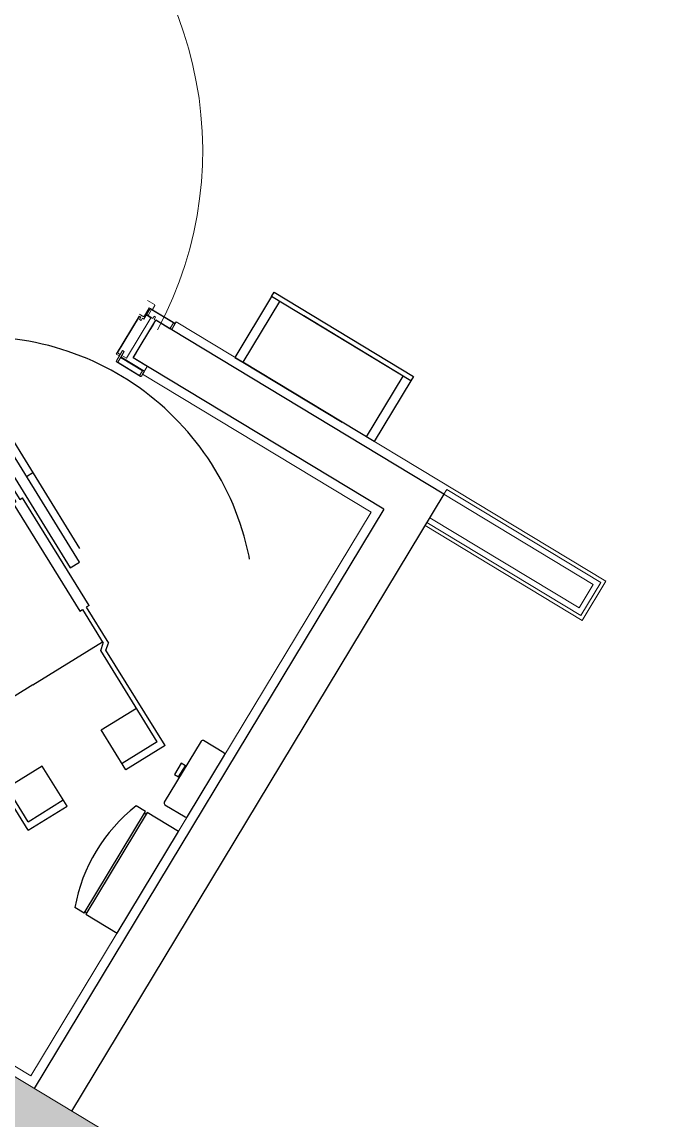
# Model space of a CAD drawing. Header units: centimetres. Extents: x 139057 to 200038, y 34824 to 80516.
# Drawn here: x 164718.3 to 164892.5, y 55783.4 to 56083.5 of the extents above; entities that cross this region are included whole.
import ezdxf

# ---------------------------------------------------------------- set-up
doc = ezdxf.new("R2010")
doc.units = ezdxf.units.CM
doc.header["$LTSCALE"] = 100
doc.linetypes.add('AWP0ALEVP1$0$HIDDEN2', pattern=[4.7625, 3.175, -1.5875])
doc.linetypes.add('HIDDEN', pattern=[0.5, 0.25, -0.25])
doc.layers.get('0').update_dxf_attribs({"lineweight": 0})
for name, color, linetype, lineweight in [('410_STRUTTURE_001-AM_0', 7, 'Continuous', 0), ('437_RIVESTIMENTI_001-AM_0', 13, 'Continuous', 0), ('441_SERRAMENTI_001-AM_0', 1, 'Continuous', 0)]:
    doc.layers.add(name, color=color, linetype=linetype, lineweight=lineweight)
for name, color, linetype in [('_retini_strutture', 7, 'Continuous'), ('A-ARREDO', 6, 'Continuous'), ('A-MCLS3-15', 50, 'Continuous'), ('A-MCLS4-12', 61, 'Continuous'), ('A-SANITARI', 6, 'Continuous')]:
    doc.layers.add(name, color=color, linetype=linetype)

# ---------------------------------------------------------------- blocks, each defined once
blk = doc.blocks.new('AWP0ALEVP1$0$PAPER TOWEL DISPENSER_1')
for p, q in [((-280, 140), (-280, -54)), ((165, 140), (165, -54)), ((-280, -54), (-255, -54)), ((165, -54), (-255, -54))]:
    blk.add_line(p, q)
blk.add_lwpolyline([(-280, 154), (165, 154), (165, 140), (-280, 140), (-280, 154)])
at = {"linetype": 'AWP0ALEVP1$0$HIDDEN2'}
blk.add_lwpolyline([(-255, 140), (-255, -54), (140, -54), (140, 140), (-255, 140)], dxfattribs=at)
blk = doc.blocks.new('AWP0ALEVP1$0$WOODFRAME-BLOCK-F')
for p, q in [((-16587994.5, 36010214), (-16587994.5, 36010138)), ((-16587993.5, 36010215.7), (-16587993.5, 36010136.3)), ((-16587974.5, 36010211), (-16587993.5, 36010211)), ((-16587974.5, 36010216), (-16587992.5, 36010216)), ((-16587974.5, 36010203.9), (-16587974.5, 36010166)), ((-16587854.5, 36010203.9), (-16587854.5, 36010166)), ((-16587839.5, 36010211), (-16587823.5, 36010211)), ((-16587839.5, 36010211), (-16587839.5, 36010136)), ((-16587839.5, 36010206), (-16587822.5, 36010206)), ((-16587837.5, 36010206), (-16587837.5, 36010136)), ((-16587822.5, 36010210.7), (-16587822.5, 36010131.3)), ((-16587821.5, 36010209), (-16587821.5, 36010133)), ((-16588009.5, 36010141), (-16588009.5, 36010118.7)), ((-16588007.5, 36010143), (-16587994.6, 36010143)), ((-16587994.6, 36010143), (-16587994.6, 36010133)), ((-16587974.5, 36010141), (-16587993.5, 36010141)), ((-16587981.5, 36010161), (-16587974.5, 36010161)), ((-16587981.5, 36010161), (-16587981.5, 36010156)), ((-16587981.5, 36010156), (-16587974.5, 36010156)), ((-16587974.5, 36010166), (-16587974.5, 36010161)), ((-16587959.5, 36010166), (-16587974.5, 36010166)), ((-16587974.5, 36010166), (-16587854.5, 36010166)), ((-16587974.5, 36010156), (-16587974.5, 36010136)), ((-16587974.5, 36010151), (-16587974.5, 36010136)), ((-16587844.5, 36010151), (-16587973.5, 36010151)), ((-16587973.5, 36010151), (-16587973.5, 36010136)), ((-16587944.5, 36010166), (-16587959.5, 36010166)), ((-16587869.5, 36010166), (-16587854.5, 36010166)), ((-16587844.5, 36010151), (-16587844.5, 36010136)), ((-16587839.5, 36010151), (-16587839.5, 36010136)), ((-16587994.6, 36010133), (-16587974.5, 36010133)), ((-16587992.5, 36010136), (-16587960.5, 36010136)), ((-16587974.5, 36010133), (-16587965.5, 36010133)), ((-16587965.5, 36010122), (-16587965.5, 36010133)), ((-16587965.5, 36010118.7), (-16587965.5, 36010122)), ((-16587960.5, 36010131.5), (-16587960.5, 36010136)), ((-16587953.5, 36010131.5), (-16587960.5, 36010131.5)), ((-16587960.5, 36010121), (-16587960.5, 36010126.5)), ((-16587953.5, 36010126.5), (-16587960.5, 36010126.5)), ((-16587960.5, 36010122), (-16587844.5, 36010122)), ((-16587960.5, 36010121), (-16587839.5, 36010121)), ((-16587953.5, 36010126.5), (-16587953.5, 36010131.5)), ((-16587856.5, 36010136), (-16587822.5, 36010136)), ((-16587856.5, 36010136), (-16587856.5, 36010131)), ((-16587823.5, 36010131), (-16587856.5, 36010131)), ((-16587844.5, 36010131), (-16587844.5, 36010121)), ((-16587839.5, 36010131), (-16587839.5, 36010121))]:
    blk.add_line(p, q)
for points in [[(-16587974.5, 36010211), (-16587974.5, 36010166), (-16587974.5, 36010161), (-16587981.5, 36010161), (-16587981.5, 36010156), (-16587974.5, 36010156), (-16587974.5, 36010141), (-16587993.5, 36010141), (-16587993.5, 36010211)], [(-16587822.5, 36010206), (-16587822.5, 36010136), (-16587837.5, 36010136), (-16587837.5, 36010206)], [(-16587844.5, 36010151), (-16587844.5, 36010136), (-16587856.5, 36010136), (-16587856.5, 36010131), (-16587844.5, 36010131), (-16587844.5, 36010122), (-16587960.5, 36010122), (-16587960.5, 36010126.5), (-16587953.5, 36010126.5), (-16587953.5, 36010131.5), (-16587960.5, 36010131.5), (-16587960.5, 36010136), (-16587973.5, 36010136), (-16587973.5, 36010151)]]:
    blk.add_lwpolyline(points, close=True)
for centre, start, end in [((-16587992.5, 36010214), 90, 180), ((-16587823.5, 36010209), 360, 90), ((-16588007.5, 36010141), 90, 180), ((-16587992.5, 36010138), 180, 270), ((-16587823.5, 36010133), 270, 360)]:
    blk.add_arc(centre, 2, start, end)
blk = doc.blocks.new('AWP0ALEVP1$0$soap_disp_bf_1')
for p, q in [((-13, 76.7), (-13, 74.4)), ((13, 76.7), (13, 74.4))]:
    blk.add_line(p, q)
blk.add_lwpolyline([(-97.5, 0), (97.5, 0, 0.414214), (102.5, 5), (102.5, 69.4, 0.414214), (97.5, 74.4), (-97.5, 74.4, 0.414214), (-102.5, 69.4), (-102.5, 5, 0.414214)], format="xyb", close=True)
blk.add_lwpolyline([(-18, 76.7), (18, 76.7), (18, 90), (-18, 90)], close=True)
blk = doc.blocks.new('AWP0ALEVP1$0$paper_towel_disp_mount_1')
for p, q in [((-162.5, 105), (-162.5, 135)), ((162.5, 105), (162.5, 135)), ((-162.5, 105), (162.5, 105)), ((-157.5, 105), (-157.5, 100)), ((-157.5, 100), (-157.5, 100)), ((157.5, 105), (157.5, 100))]:
    blk.add_line(p, q)
blk.add_lwpolyline([(-162.5, 0), (162.5, 0), (162.5, 100), (-162.5, 100)], close=True)
blk.add_arc((0, -290.1), 455.1, 69.0802, 110.9198)
blk = doc.blocks.new('hand')
at = {"layer": 'A-SANITARI', "color": 8}
for p, q in [((-5.32, 62.21), (-16.48, 56.48)), ((-5.32, 62.21), (8.69, 34.89)), ((-5.51, 59.86), (-15.56, 54.7)), ((-5.51, 59.86), (7.9, 33.72)), ((-16.48, 56.48), (-10.6, 45.04)), ((-10.6, 45.04), (-0.55, 50.2)), ((-44.48, 42.11), (-33.33, 47.83)), ((-42.47, 40.9), (-32.42, 46.05)), ((-33.33, 47.83), (-27.46, 36.39)), ((-44.48, 42.11), (-30.46, 14.8)), ((-42.47, 40.9), (-29.05, 14.75)), ((-27.46, 36.39), (-37.51, 31.23)), ((7.9, 33.72), (9.91, 33.31)), ((8.69, 34.89), (10.7, 34.48)), ((14.87, 23.66), (9.91, 33.31)), ((15.97, 24.22), (10.7, 34.48)), ((-9.78, 22.7), (10.11, 32.91)), ((16.75, 24.62), (15.97, 24.22)), ((16.75, 24.62), (32.56, -6.18)), ((-9.78, 22.7), (-29.68, 12.49)), ((14.08, 23.25), (14.87, 23.66)), ((29.89, -7.55), (14.08, 23.25)), ((22.9, 14.87), (25.57, 16.24)), ((25.57, 16.24), (50.68, -32.69)), ((-30.46, 14.8), (-31.3, 12.93)), ((-26.03, 2.67), (-31.3, 12.93)), ((-29.05, 14.75), (-29.88, 12.88)), ((-24.93, 3.23), (-29.88, 12.88)), ((48.01, -34.06), (22.9, 14.87)), ((51.43, -29.77), (28.77, 14.37)), ((-24.15, 3.63), (-24.93, 3.23)), ((-8.34, -27.17), (-24.15, 3.63)), ((-26.82, 2.26), (-26.03, 2.67)), ((-26.82, 2.26), (-11.01, -28.54)), ((-22.48, -8.42), (-25.14, -9.79)), ((2.64, -57.35), (-22.48, -8.42)), ((30.67, -7.14), (29.89, -7.55)), ((32.47, -10.65), (30.67, -7.14)), ((31.77, -6.58), (32.56, -6.18)), ((33.89, -10.69), (31.77, -6.58)), ((38.12, -8.23), (39.9, -7.31)), ((-25.14, -9.79), (-0.03, -58.72)), ((31.64, -12.52), (32.47, -10.65)), ((33.05, -12.56), (33.89, -10.69)), ((-2.84, -57.62), (-25.49, -13.48)), ((31.52, -12.3), (13.05, -21.78)), ((32.44, -14.08), (13.96, -23.56)), ((33.24, -15.64), (31.64, -12.52)), ((34.34, -15.07), (33.05, -12.56)), ((35.12, -14.67), (34.34, -15.07)), ((35.12, -14.67), (40.44, -25.04)), ((32.45, -16.04), (33.24, -15.64)), ((37.77, -26.41), (32.45, -16.04)), ((34.34, -15.07), (33.24, -15.64)), ((-5.43, -31.27), (13.05, -21.78)), ((-4.52, -33.05), (13.96, -23.56)), ((40.44, -25.04), (37.77, -26.41)), ((-10.22, -28.13), (-11.01, -28.54)), ((-8.11, -32.25), (-10.22, -28.13)), ((-9.12, -27.57), (-8.34, -27.17)), ((-7.32, -31.08), (-9.12, -27.57)), ((-6.1, -32.66), (-8.11, -32.25)), ((-5.32, -31.49), (-7.32, -31.08)), ((-4.82, -35.17), (-6.1, -32.66)), ((-3.72, -34.6), (-5.32, -31.49)), ((50.68, -32.69), (48.01, -34.06)), ((-12.59, -34.25), (-14.37, -35.17)), ((-5.6, -35.57), (-4.82, -35.17)), ((-5.6, -35.57), (-0.28, -45.94)), ((-4.82, -35.17), (-3.72, -34.6)), ((-2.93, -34.2), (-3.72, -34.6)), ((2.39, -44.57), (-2.93, -34.2)), ((-0.28, -45.94), (2.39, -44.57)), ((-0.03, -58.72), (2.64, -57.35))]:
    blk.add_line(p, q, dxfattribs=at)
at = {"layer": 'A-SANITARI', "color": 8, "linetype": 'HIDDEN', "ltscale": 5}
blk.add_circle((0, 0), 75, dxfattribs=at)

msp = doc.modelspace()

# ---------------------------------------------------------------- hatches: boundary and pattern name
at = {"layer": '_retini_strutture'}
msp.add_hatch(color=256, dxfattribs=at).paths.add_polyline_path([(163786.19, 55200.77), (163841.01, 55175.95, -0.00621), (163903.88, 55342.75), (163963.44, 55306.81), (163989.28, 55349.61), (163922.52, 55389.91, -0.013407), (164075.35, 55744.21), (164611.9, 55420.34), (164627.41, 55446.03), (164088.09, 55771.55, -0.009241), (164205.4, 56010.28), (164906.04, 55587.38), (164769.1, 55360.51), (164747.27, 55373.68), (164731.76, 55348), (164796.4, 55308.98), (164938.51, 55544.42), (164974.14, 55522.91), (165136.92, 55792.6), (165094.11, 55818.43), (164983.01, 55634.36), (164242.26, 56081.47, -0.002919), (164281.84, 56155.32), (164339.37, 56250.63), (164373.61, 56229.96), (164394.28, 56264.2), (164304.16, 56318.6, 0.042639)])

# ---------------------------------------------------------------- linework, layer by layer
at = {"layer": '410_STRUTTURE_001-AM_0', "elevation": 0}
msp.add_lwpolyline([(164983.11, 55634.12), (164242.37, 56081.26, -0.002917), (164281.93, 56155.07), (164339.49, 56250.41), (164373.73, 56229.74), (164394.41, 56263.98), (164304.17, 56318.18, 0.042638), (163786.27, 55200.57)], format="xyb", dxfattribs=at)
at = {"layer": '437_RIVESTIMENTI_001-AM_0'}
for p, q in [((164833.69, 55954.43, 0), (164834.47, 55955.71, 0)), ((164876.56, 55930.3, 0), (164834.47, 55955.71, 0)), ((164874.5, 55929.79, 0), (164833.69, 55954.43, 0)), ((164871.14, 55921.31, 0), (164829.04, 55946.72, 0)), ((164870.63, 55923.37, 0), (164829.81, 55948.01, 0)), ((164870.63, 55923.37, 0), (164874.5, 55929.79, 0)), ((164871.14, 55921.31, 0), (164876.56, 55930.3, 0))]:
    msp.add_line(p, q, dxfattribs=at)
at = {"layer": '437_RIVESTIMENTI_001-AM_0', "elevation": 0}
for points in [[(164659.26, 56045.7), (164657.97, 56043.56), (164645.56, 56051.06), (164552.54, 55896.96), (164720.76, 55795.41), (164813.78, 55949.51), (164751.29, 55987.23), (164752.58, 55989.37)], [(164759.21, 55999.39), (164760.5, 56001.53), (164877.94, 55930.64), (164871.48, 55919.94), (164828.52, 55945.87)]]:
    msp.add_lwpolyline(points, dxfattribs=at)
at = {"layer": '441_SERRAMENTI_001-AM_0'}
msp.add_arc((164664.49, 56048.37, 0), 103.23, 331.6644, 54.4098, dxfattribs=at)
at = {"layer": 'A-MCLS3-15'}
msp.add_line((164748.73, 55991.7, 0), (164754.93, 56001.97, 0), dxfattribs=at)
at = {"layer": 'A-MCLS4-12'}
for p, q in [((164833.69, 55954.43, 0), (164754.93, 56001.97, 0)), ((164817.22, 55950.36, 0), (164748.73, 55991.7, 0)), ((164833.69, 55954.43, 0), (164731.88, 55785.77, 0)), ((164817.22, 55950.36, 0), (164721.61, 55791.97, 0))]:
    msp.add_line(p, q, dxfattribs=at)

# ---------------------------------------------------------------- block references
at = {"layer": '441_SERRAMENTI_001-AM_0', "xscale": 0.1, "yscale": 0.1, "zscale": 0.1, "rotation": 238.8829999042208}
msp.add_blockref('AWP0ALEVP1$0$WOODFRAME-BLOCK-F', (-3775370.6, 496842.49, 0), dxfattribs=at)
at = {"layer": 'A-ARREDO', "xscale": 0.1, "yscale": 0.1, "zscale": 0.1}
for name, p, rotation in [('AWP0ALEVP1$0$PAPER TOWEL DISPENSER_1', (164803.31, 55981.99, 0), 328.8829997484968), ('AWP0ALEVP1$0$soap_disp_bf_1', (164768.64, 55874.72, 0), 58.88301598020652), ('AWP0ALEVP1$0$paper_towel_disp_mount_1', (164752.72, 55848.35, 0), 58.88299166978356)]:
    msp.add_blockref(name, p, dxfattribs=dict(at, rotation=rotation))
at = {"layer": 'A-SANITARI', "xscale": -1, "rotation": 238.8829914155343}
msp.add_blockref('hand', (164706.92, 55922.4, -1.1), dxfattribs=at)

doc.saveas('drawing.dxf')
